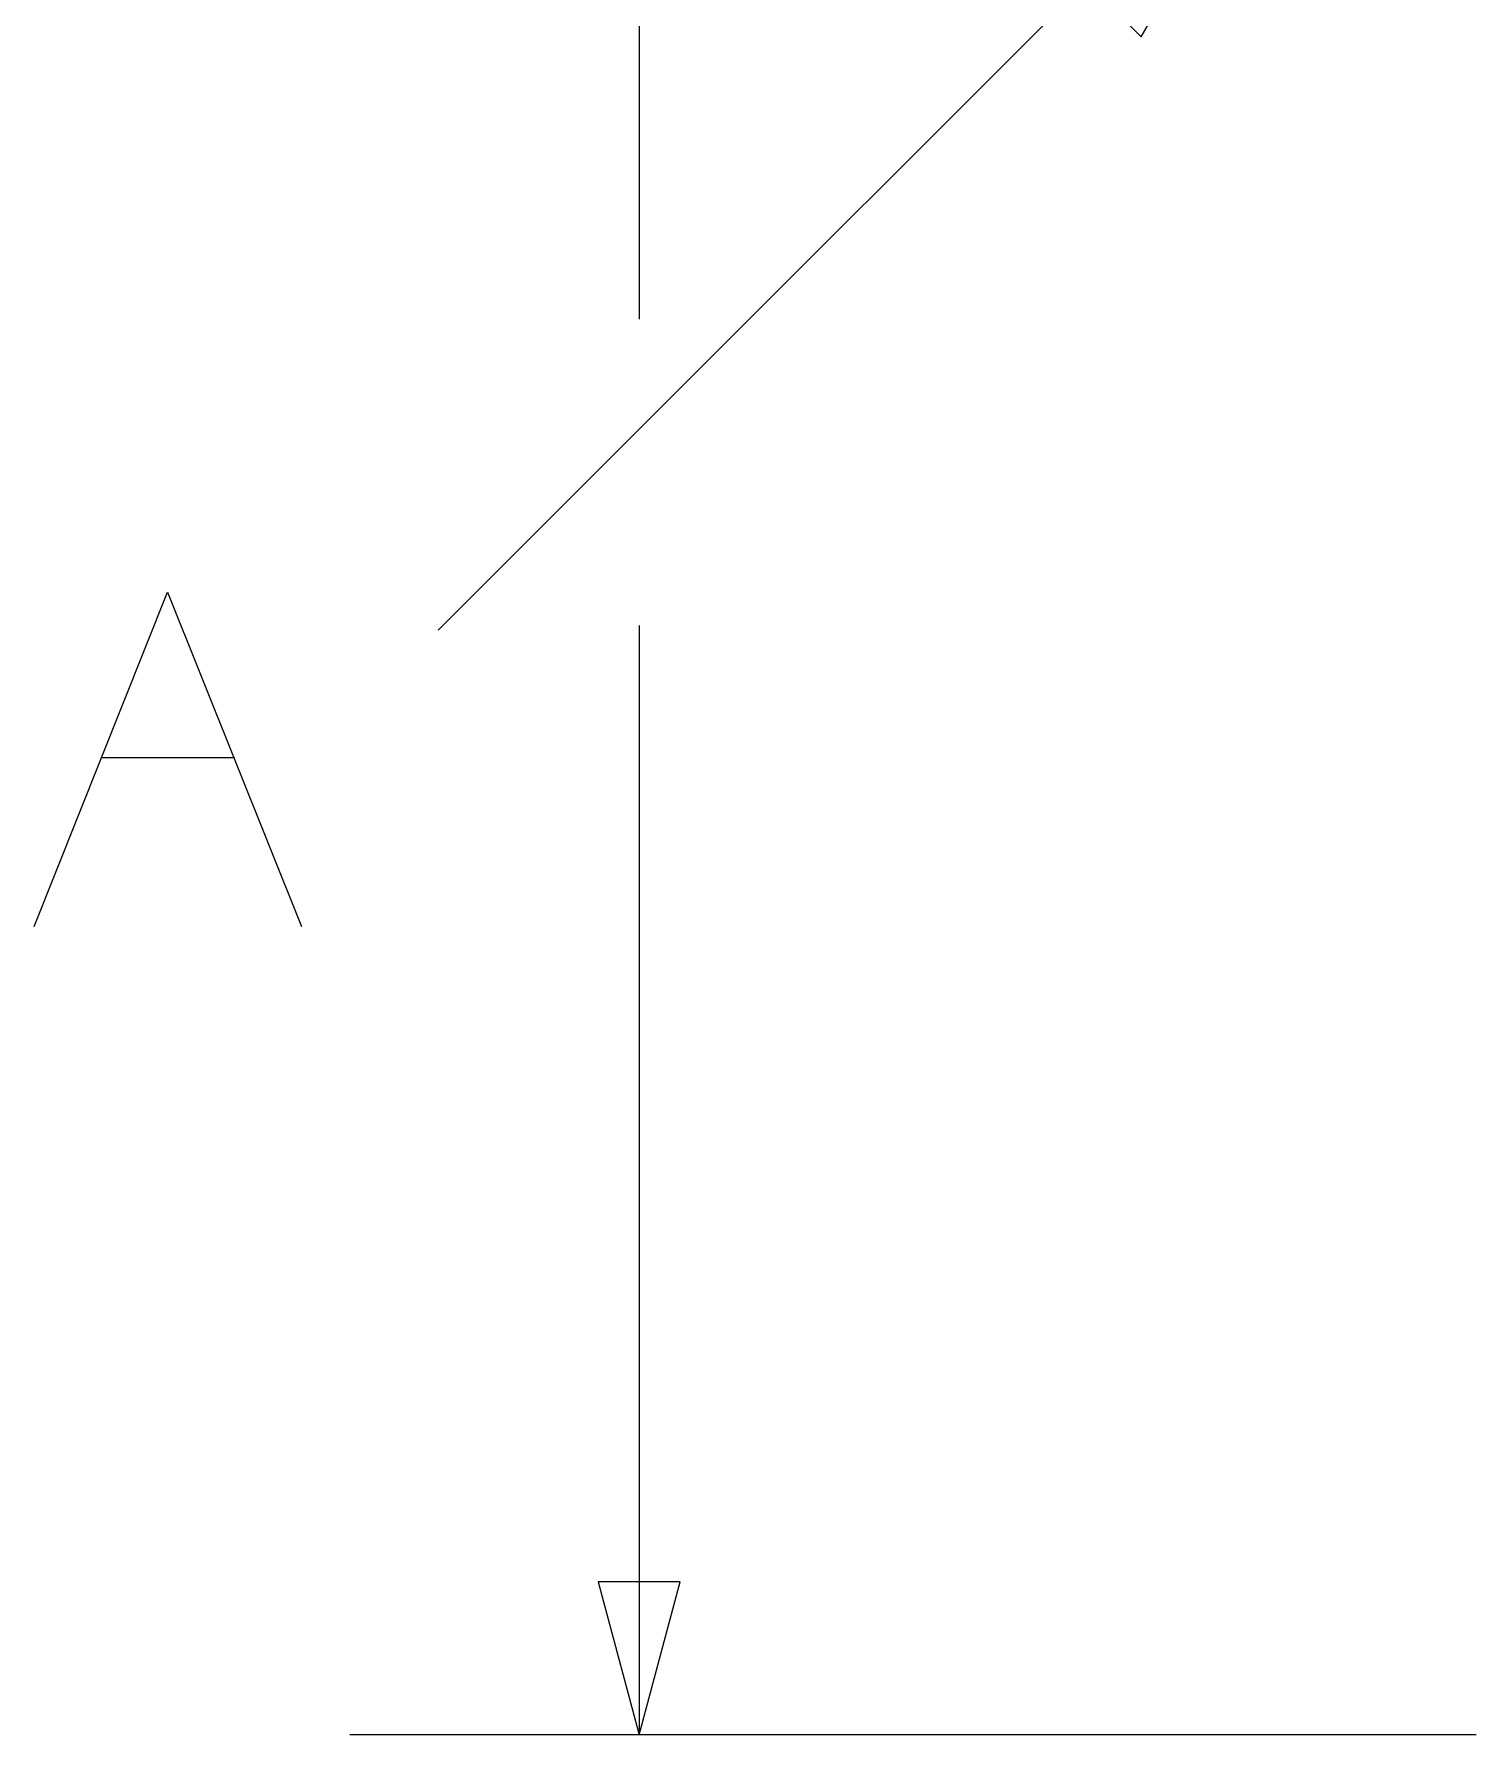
# Model space of a CAD drawing. Header units: millimetres. Extents: x 0 to 2941, y -405 to 1422.
# Drawn here: x 0 to 119.6, y 125.7 to 266.8 of the extents above; entities that cross this region are included whole.
import ezdxf

# ---------------------------------------------------------------- set-up
doc = ezdxf.new("R2010")
doc.units = ezdxf.units.MM
doc.layers.add('FINE', color=9, linetype='Continuous')

msp = doc.modelspace()

# ---------------------------------------------------------------- linework, layer by layer
at = {"layer": 'FINE', "lineweight": 9}
for p, q in [((50.19, 1275.68), (50.19, 243.1)), ((50.19, 217.7), (50.19, 125.7)), ((5.54, 206.75), (16.63, 206.75)), ((119.57, 125.7), (26.19, 125.7))]:
    msp.add_line(p, q, dxfattribs=at)
for points in [[(33.51, 217.32), (104.22, 288.03), (82.71, 275.61), (91.8, 266.52), (104.22, 288.03)], [(0, 192.75), (11.08, 220.46), (22.17, 192.75)]]:
    msp.add_lwpolyline(points, dxfattribs=at)
msp.add_lwpolyline([(50.19, 125.7), (53.59, 138.4), (46.79, 138.4)], close=True, dxfattribs=at)

doc.saveas('drawing.dxf')
